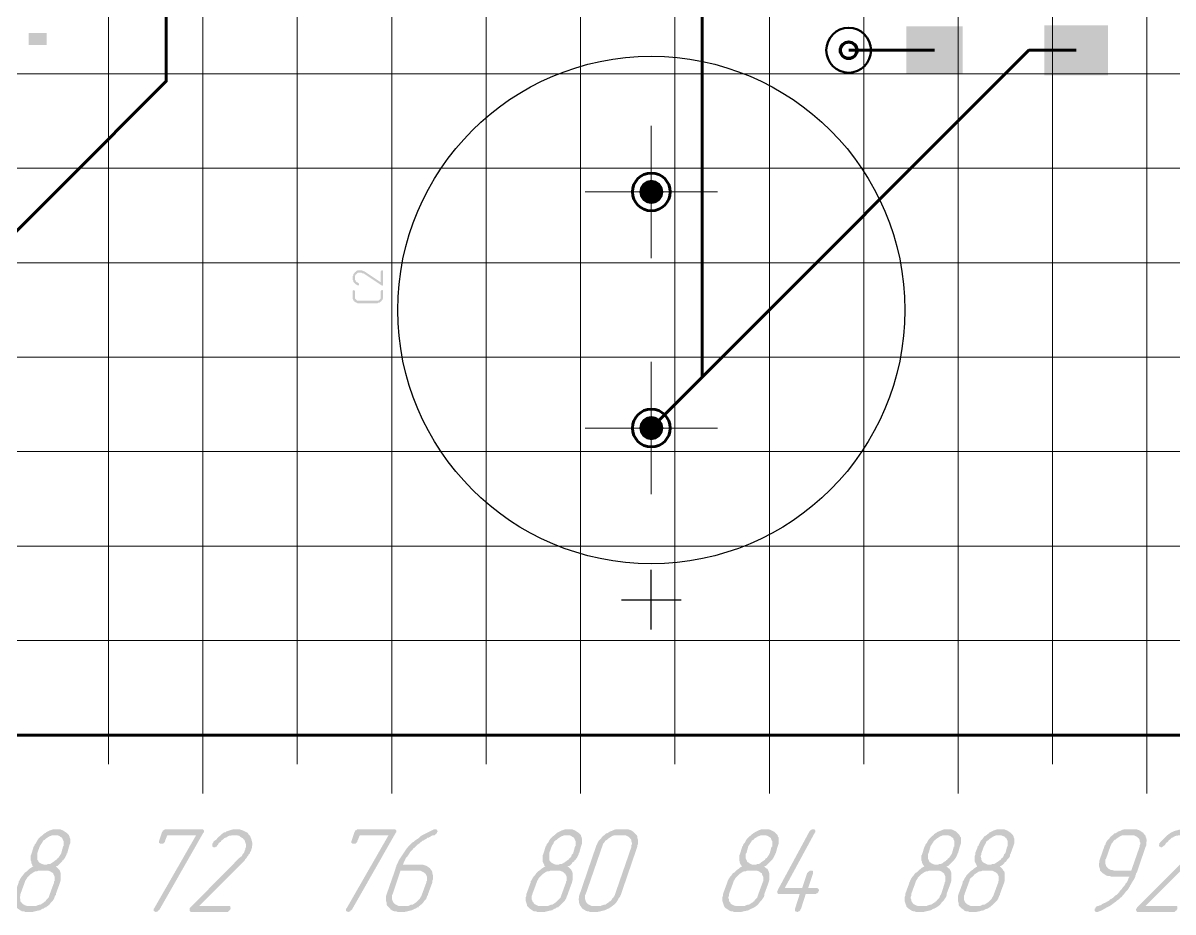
# Model space of a CAD drawing. Extents: x 260 to 1101, y 70 to 664.
# Drawn here: x 506.48 to 555.22, y 394.48 to 432.13 of the extents above; entities that cross this region are included whole.
import ezdxf

# ---------------------------------------------------------------- set-up
doc = ezdxf.new("R2010")
doc.units = 0
doc.header["$MEASUREMENT"] = 0
doc.layers.add('PDF _Геометрия', color=7, linetype='CONTINUOUS')
doc.layers.add('PDF _Сплошная заливка', color=7, linetype='CONTINUOUS')

msp = doc.modelspace()

# ---------------------------------------------------------------- hatches: boundary and pattern name
at = {"layer": 'PDF _Сплошная заливка', "transparency": 33554559}
for points in [[(533.112, 424.979), (532.602, 424.979), (532.641, 425.174), (532.752, 425.34), (532.917, 425.45), (533.112, 425.489)], [(520.45, 421.333), (520.45, 421.358), (520.45, 421.358), (520.45, 421.409), (520.476, 421.434), (520.476, 421.485), (520.501, 421.51), (520.527, 421.536), (520.527, 421.561), (520.552, 421.561), (520.552, 421.561), (520.552, 421.561), (520.552, 421.587), (520.577, 421.587), (520.603, 421.612), (520.628, 421.637), (520.679, 421.663), (520.704, 421.663), (520.73, 421.663), (520.73, 421.663), (520.755, 421.663), (520.781, 421.663), (520.781, 421.663), (520.781, 421.663), (520.806, 421.663), (520.806, 421.663), (520.831, 421.663), (520.857, 421.663), (520.857, 421.663), (520.857, 421.663), (520.882, 421.637), (520.882, 421.637), (520.908, 421.637), (520.908, 421.637), (520.933, 421.612), (520.958, 421.612), (521.644, 421.155), (521.644, 421.612), (521.644, 421.612), (521.67, 421.637), (521.67, 421.637), (521.67, 421.637), (521.67, 421.663), (521.695, 421.663), (521.695, 421.663), (521.695, 421.663), (521.721, 421.663), (521.721, 421.663), (521.746, 421.637), (521.746, 421.637), (521.746, 421.637), (521.746, 421.637), (521.746, 421.612), (521.746, 421.053), (521.746, 421.053), (521.746, 421.028), (521.746, 421.028), (521.721, 421.028), (521.721, 421.028), (521.721, 421.002), (521.695, 421.002), (521.695, 421.002), (521.695, 421.002), (521.695, 421.002), (521.67, 421.028), (520.908, 421.536), (520.857, 421.536), (520.831, 421.561), (520.831, 421.561), (520.831, 421.561), (520.831, 421.561), (520.806, 421.561), (520.781, 421.561), (520.755, 421.561), (520.755, 421.561), (520.755, 421.561), (520.755, 421.561), (520.73, 421.561), (520.704, 421.561), (520.679, 421.561), (520.653, 421.536), (520.628, 421.51), (520.603, 421.485), (520.603, 421.485), (520.603, 421.485), (520.603, 421.485), (520.577, 421.485), (520.577, 421.46), (520.577, 421.46), (520.552, 421.409), (520.552, 421.409), (520.552, 421.409), (520.552, 421.409), (520.552, 421.383), (520.552, 421.383), (520.552, 421.358), (520.552, 421.333), (520.552, 421.307), (520.552, 421.307), (520.552, 421.282), (520.552, 421.256), (520.552, 421.256), (520.577, 421.231), (520.577, 421.206), (520.577, 421.206), (520.577, 421.206), (520.603, 421.18), (520.603, 421.18), (520.628, 421.155), (520.653, 421.155), (520.679, 421.129), (520.704, 421.104), (520.704, 421.104), (520.704, 421.104), (520.704, 421.104), (520.73, 421.104), (520.73, 421.104), (520.73, 421.104), (520.73, 421.079), (520.73, 421.079), (520.73, 421.079), (520.73, 421.053), (520.73, 421.053), (520.73, 421.028), (520.704, 421.028), (520.704, 421.028), (520.704, 421.028), (520.679, 421.028), (520.679, 421.028), (520.653, 421.028), (520.653, 421.028), (520.653, 421.028), (520.653, 421.028), (520.628, 421.053), (520.603, 421.053), (520.577, 421.079), (520.552, 421.104), (520.527, 421.129), (520.501, 421.155), (520.501, 421.155), (520.501, 421.155), (520.476, 421.18), (520.476, 421.206), (520.476, 421.231), (520.45, 421.256), (520.45, 421.282), (520.45, 421.307)], [(520.45, 420.774), (520.45, 420.799), (520.45, 420.799), (520.476, 420.799), (520.476, 420.824), (520.476, 420.824), (520.501, 420.824), (520.501, 420.824), (520.501, 420.824), (520.527, 420.824), (520.527, 420.799), (520.527, 420.799), (520.527, 420.799), (520.527, 420.799), (520.552, 420.774), (520.552, 420.545), (520.552, 420.52), (520.552, 420.494), (520.552, 420.469), (520.552, 420.469), (520.577, 420.443), (520.603, 420.418), (520.603, 420.418), (520.603, 420.418), (520.628, 420.393), (520.628, 420.393), (520.653, 420.367), (520.679, 420.367), (520.704, 420.367), (520.73, 420.367), (521.466, 420.367), (521.466, 420.367), (521.492, 420.367), (521.492, 420.367), (521.517, 420.367), (521.543, 420.367), (521.568, 420.393), (521.568, 420.393), (521.594, 420.418), (521.594, 420.418), (521.619, 420.418), (521.619, 420.443), (521.619, 420.443), (521.644, 420.469), (521.644, 420.494), (521.644, 420.52), (521.644, 420.545), (521.644, 420.774), (521.644, 420.774), (521.67, 420.799), (521.67, 420.799), (521.67, 420.799), (521.67, 420.824), (521.695, 420.824), (521.695, 420.824), (521.695, 420.824), (521.721, 420.824), (521.721, 420.824), (521.746, 420.799), (521.746, 420.799), (521.746, 420.799), (521.746, 420.799), (521.746, 420.774), (521.746, 420.545), (521.746, 420.52), (521.746, 420.494), (521.746, 420.469), (521.721, 420.443), (521.721, 420.418), (521.695, 420.393), (521.67, 420.342), (521.67, 420.342), (521.67, 420.342), (521.644, 420.342), (521.644, 420.317), (521.619, 420.317), (521.594, 420.291), (521.543, 420.291), (521.517, 420.266), (521.492, 420.266), (521.466, 420.266), (520.73, 420.266), (520.73, 420.266), (520.73, 420.266), (520.704, 420.266), (520.704, 420.266), (520.679, 420.266), (520.653, 420.266), (520.628, 420.291), (520.603, 420.291), (520.552, 420.317), (520.527, 420.342), (520.527, 420.342), (520.527, 420.342), (520.527, 420.367), (520.501, 420.367), (520.476, 420.393), (520.476, 420.418), (520.45, 420.469), (520.45, 420.494), (520.45, 420.52)], [(533.112, 414.979), (532.602, 414.979), (532.641, 415.174), (532.752, 415.34), (532.917, 415.45), (533.112, 415.489)], [(514.074, 397.99), (514.099, 397.99), (514.125, 397.965), (514.125, 397.965), (514.15, 397.939), (514.15, 397.914), (514.15, 397.863), (514.125, 397.838), (512.27, 394.586), (512.27, 394.586), (512.245, 394.561), (512.219, 394.561), (512.194, 394.51), (512.118, 394.485), (512.092, 394.485), (512.092, 394.485), (512.067, 394.51), (512.041, 394.51), (512.016, 394.536), (512.016, 394.536), (512.016, 394.561), (512.016, 394.612), (512.041, 394.637), (513.82, 397.736), (512.6, 397.736), (512.499, 397.482), (512.499, 397.482), (512.499, 397.457), (512.473, 397.431), (512.448, 397.406), (512.422, 397.38), (512.397, 397.38), (512.372, 397.38), (512.346, 397.38), (512.346, 397.38), (512.321, 397.38), (512.295, 397.38), (512.27, 397.406), (512.245, 397.406), (512.245, 397.431), (512.245, 397.457), (512.245, 397.482), (512.372, 397.863), (512.372, 397.863), (512.397, 397.888), (512.397, 397.914), (512.422, 397.939), (512.448, 397.939), (512.473, 397.965), (512.499, 397.99), (512.549, 397.99)], [(515.573, 397.99), (515.598, 397.99), (515.649, 397.99), (515.725, 397.965), (515.801, 397.939), (515.903, 397.888), (516.004, 397.838), (516.03, 397.787), (516.081, 397.736), (516.081, 397.736), (516.081, 397.736), (516.106, 397.711), (516.106, 397.711), (516.132, 397.634), (516.157, 397.584), (516.182, 397.482), (516.208, 397.38), (516.208, 397.33), (516.182, 397.253), (516.182, 397.203), (516.157, 397.126), (516.157, 397.126), (516.157, 397.101), (516.157, 397.101), (516.132, 397.05), (516.106, 397.025), (516.106, 396.974), (516.03, 396.898), (516.03, 396.898), (516.03, 396.872), (516.004, 396.847), (515.979, 396.822), (515.954, 396.771), (515.903, 396.72), (515.877, 396.669), (515.827, 396.618), (513.947, 394.739), (515.217, 394.739), (515.217, 394.739), (515.242, 394.739), (515.268, 394.713), (515.268, 394.688), (515.268, 394.688), (515.293, 394.637), (515.268, 394.612), (515.268, 394.612), (515.268, 394.586), (515.242, 394.561), (515.217, 394.536), (515.217, 394.536), (515.192, 394.51), (515.166, 394.485), (515.115, 394.485), (513.616, 394.485), (513.591, 394.485), (513.566, 394.51), (513.54, 394.536), (513.54, 394.536), (513.54, 394.561), (513.54, 394.586), (513.54, 394.612), (513.54, 394.637), (513.54, 394.637), (513.591, 394.688), (515.649, 396.771), (515.75, 396.847), (515.801, 396.949), (515.827, 396.949), (515.827, 396.974), (515.827, 396.974), (515.852, 396.999), (515.877, 397.076), (515.903, 397.126), (515.903, 397.126), (515.903, 397.152), (515.903, 397.177), (515.928, 397.228), (515.928, 397.279), (515.928, 397.355), (515.903, 397.431), (515.877, 397.507), (515.877, 397.533), (515.852, 397.558), (515.827, 397.558), (515.827, 397.584), (515.827, 397.584), (515.801, 397.609), (515.75, 397.634), (515.674, 397.685), (515.674, 397.685), (515.649, 397.711), (515.623, 397.711), (515.598, 397.711), (515.573, 397.736), (515.522, 397.736), (515.446, 397.736), (515.42, 397.736), (515.369, 397.736), (515.344, 397.736), (515.268, 397.711), (515.217, 397.711), (515.166, 397.685), (515.09, 397.634), (515.09, 397.634), (515.064, 397.634), (515.014, 397.609), (514.963, 397.558), (514.912, 397.533), (514.861, 397.457), (514.785, 397.406), (514.734, 397.304), (514.734, 397.304), (514.709, 397.304), (514.709, 397.279), (514.683, 397.253), (514.658, 397.253), (514.658, 397.253), (514.633, 397.228), (514.607, 397.228), (514.582, 397.228), (514.556, 397.228), (514.531, 397.253), (514.506, 397.253), (514.506, 397.279), (514.506, 397.279), (514.506, 397.304), (514.506, 397.355), (514.531, 397.406), (514.531, 397.406), (514.531, 397.406), (514.556, 397.431), (514.556, 397.457), (514.607, 397.507), (514.683, 397.558), (514.734, 397.634), (514.836, 397.711), (514.912, 397.787), (515.014, 397.863), (515.014, 397.863), (515.014, 397.863), (515.064, 397.863), (515.09, 397.888), (515.166, 397.914), (515.242, 397.939), (515.319, 397.965), (515.42, 397.99), (515.522, 397.99), (515.547, 397.99)], [(522.229, 397.99), (522.254, 397.99), (522.279, 397.965), (522.279, 397.965), (522.305, 397.939), (522.305, 397.914), (522.305, 397.863), (522.279, 397.838), (520.425, 394.586), (520.425, 394.586), (520.4, 394.561), (520.374, 394.561), (520.349, 394.51), (520.272, 394.485), (520.247, 394.485), (520.247, 394.485), (520.222, 394.51), (520.196, 394.51), (520.171, 394.536), (520.171, 394.536), (520.171, 394.561), (520.171, 394.612), (520.196, 394.637), (521.975, 397.736), (520.755, 397.736), (520.653, 397.482), (520.653, 397.482), (520.653, 397.457), (520.628, 397.431), (520.603, 397.406), (520.577, 397.38), (520.552, 397.38), (520.527, 397.38), (520.501, 397.38), (520.501, 397.38), (520.476, 397.38), (520.45, 397.38), (520.425, 397.406), (520.4, 397.406), (520.4, 397.431), (520.4, 397.457), (520.4, 397.482), (520.527, 397.863), (520.527, 397.863), (520.552, 397.888), (520.552, 397.914), (520.577, 397.939), (520.603, 397.939), (520.628, 397.965), (520.653, 397.99), (520.704, 397.99)], [(539.987, 397.99), (540.037, 397.99), (540.037, 397.965), (540.063, 397.939), (540.063, 397.939), (540.063, 397.914), (540.063, 397.863), (540.037, 397.838), (538.767, 395.501), (539.504, 395.501), (539.707, 396.11), (539.707, 396.136), (539.732, 396.136), (539.732, 396.161), (539.783, 396.187), (539.783, 396.212), (539.809, 396.212), (539.834, 396.237), (539.885, 396.237), (539.885, 396.237), (539.91, 396.237), (539.936, 396.237), (539.961, 396.212), (539.961, 396.212), (539.961, 396.187), (539.961, 396.161), (539.961, 396.11), (539.758, 395.501), (540.139, 395.501), (540.139, 395.501), (540.19, 395.475), (540.19, 395.45), (540.215, 395.45), (540.215, 395.425), (540.215, 395.399), (540.215, 395.374), (540.215, 395.374), (540.19, 395.348), (540.19, 395.323), (540.139, 395.272), (540.139, 395.272), (540.114, 395.272), (540.088, 395.247), (540.037, 395.247), (539.656, 395.247), (539.453, 394.612), (539.453, 394.612), (539.428, 394.586), (539.428, 394.561), (539.377, 394.51), (539.377, 394.51), (539.351, 394.51), (539.326, 394.485), (539.275, 394.485), (539.275, 394.485), (539.275, 394.485), (539.25, 394.51), (539.199, 394.51), (539.199, 394.536), (539.199, 394.536), (539.199, 394.561), (539.199, 394.586), (539.199, 394.612), (539.402, 395.247), (538.539, 395.247), (538.513, 395.247), (538.488, 395.247), (538.462, 395.272), (538.462, 395.272), (538.462, 395.298), (538.437, 395.323), (538.462, 395.374), (538.462, 395.399), (539.809, 397.888), (539.809, 397.888), (539.834, 397.914), (539.86, 397.939), (539.885, 397.965), (539.961, 397.99)], [(555.712, 397.99), (555.737, 397.99), (555.763, 397.99), (555.839, 397.965), (555.941, 397.939), (556.017, 397.888), (556.118, 397.838), (556.169, 397.787), (556.195, 397.736), (556.195, 397.736), (556.22, 397.736), (556.22, 397.711), (556.22, 397.711), (556.271, 397.634), (556.296, 397.584), (556.322, 397.482), (556.322, 397.38), (556.322, 397.33), (556.322, 397.253), (556.322, 397.203), (556.296, 397.126), (556.296, 397.126), (556.296, 397.101), (556.271, 397.101), (556.271, 397.05), (556.246, 397.025), (556.22, 396.974), (556.169, 396.898), (556.169, 396.898), (556.144, 396.872), (556.144, 396.847), (556.118, 396.822), (556.093, 396.771), (556.042, 396.72), (555.992, 396.669), (555.941, 396.618), (554.061, 394.739), (555.331, 394.739), (555.356, 394.739), (555.382, 394.739), (555.407, 394.713), (555.407, 394.688), (555.407, 394.688), (555.407, 394.637), (555.407, 394.612), (555.407, 394.612), (555.382, 394.586), (555.382, 394.561), (555.356, 394.536), (555.331, 394.536), (555.306, 394.51), (555.28, 394.485), (555.229, 394.485), (553.731, 394.485), (553.705, 394.485), (553.68, 394.51), (553.68, 394.536), (553.654, 394.536), (553.654, 394.561), (553.654, 394.586), (553.654, 394.612), (553.68, 394.637), (553.68, 394.637), (553.705, 394.688), (555.788, 396.771), (555.865, 396.847), (555.941, 396.949), (555.941, 396.949), (555.941, 396.974), (555.966, 396.974), (555.966, 396.999), (556.017, 397.076), (556.042, 397.126), (556.042, 397.126), (556.042, 397.152), (556.042, 397.177), (556.042, 397.228), (556.068, 397.279), (556.042, 397.355), (556.042, 397.431), (556.017, 397.507), (555.992, 397.533), (555.966, 397.558), (555.966, 397.558), (555.966, 397.584), (555.941, 397.584), (555.941, 397.609), (555.865, 397.634), (555.814, 397.685), (555.788, 397.685), (555.788, 397.711), (555.763, 397.711), (555.737, 397.711), (555.712, 397.736), (555.661, 397.736), (555.56, 397.736), (555.534, 397.736), (555.509, 397.736), (555.458, 397.736), (555.407, 397.711), (555.356, 397.711), (555.28, 397.685), (555.204, 397.634), (555.204, 397.634), (555.179, 397.634), (555.153, 397.609), (555.102, 397.558), (555.052, 397.533), (555.001, 397.457), (554.925, 397.406), (554.874, 397.304), (554.848, 397.304), (554.848, 397.304), (554.823, 397.279), (554.797, 397.253), (554.797, 397.253), (554.772, 397.253), (554.747, 397.228), (554.721, 397.228), (554.721, 397.228), (554.696, 397.228), (554.67, 397.253), (554.645, 397.253), (554.645, 397.279), (554.62, 397.279), (554.62, 397.304), (554.645, 397.355), (554.645, 397.406), (554.645, 397.406), (554.67, 397.406), (554.67, 397.431), (554.696, 397.457), (554.747, 397.507), (554.797, 397.558), (554.874, 397.634), (554.95, 397.711), (555.052, 397.787), (555.153, 397.863), (555.153, 397.863), (555.153, 397.863), (555.179, 397.863), (555.229, 397.888), (555.28, 397.914), (555.382, 397.939), (555.458, 397.965), (555.56, 397.99), (555.636, 397.99), (555.687, 397.99)]]:
    msp.add_hatch(color=256, dxfattribs=at).paths.add_polyline_path(points)
at = {"layer": 'PDF _Сплошная заливка', "true_color": 0xffffff, "transparency": 33554559}
for points in [[(533.112, 425.489), (533.307, 425.45), (533.473, 425.34), (533.583, 425.174), (533.622, 424.979), (533.112, 424.979)], [(533.112, 424.469), (532.917, 424.508), (532.752, 424.619), (532.641, 424.784), (532.602, 424.979), (533.112, 424.979)], [(533.622, 424.979), (533.583, 424.784), (533.473, 424.619), (533.307, 424.508), (533.112, 424.469), (533.112, 424.979)], [(533.112, 415.489), (533.307, 415.45), (533.473, 415.34), (533.583, 415.174), (533.622, 414.979), (533.112, 414.979)], [(533.112, 414.469), (532.917, 414.508), (532.752, 414.619), (532.641, 414.784), (532.602, 414.979), (533.112, 414.979)], [(533.622, 414.979), (533.583, 414.784), (533.473, 414.619), (533.307, 414.508), (533.112, 414.469), (533.112, 414.979)]]:
    msp.add_hatch(color=7, dxfattribs=at).paths.add_polyline_path(points)
at = {"layer": 'PDF _Сплошная заливка', "transparency": 33554559}
h = msp.add_hatch(color=256, dxfattribs=at)
h.paths.add_polyline_path([(507.85, 397.736), (507.824, 397.736), (507.773, 397.736), (507.723, 397.736), (507.672, 397.711), (507.596, 397.685), (507.519, 397.634), (507.443, 397.584), (507.443, 397.584), (507.418, 397.558), (507.392, 397.533), (507.341, 397.507), (507.316, 397.457), (507.265, 397.38), (507.214, 397.304), (507.189, 397.253), (507.087, 396.974), (507.087, 396.974), (507.087, 396.949), (507.087, 396.923), (507.087, 396.872), (507.087, 396.822), (507.087, 396.745), (507.087, 396.695), (507.138, 396.644), (507.138, 396.618), (507.138, 396.618), (507.164, 396.593), (507.189, 396.568), (507.24, 396.542), (507.291, 396.517), (507.367, 396.491), (507.443, 396.491), (507.469, 396.491), (507.494, 396.491), (507.545, 396.517), (507.621, 396.517), (507.672, 396.542), (507.748, 396.593), (507.824, 396.644), (507.824, 396.644), (507.85, 396.669), (507.9, 396.695), (507.926, 396.745), (507.977, 396.771), (508.027, 396.847), (508.078, 396.923), (508.104, 396.974), (508.18, 397.253), (508.18, 397.253), (508.205, 397.279), (508.205, 397.304), (508.205, 397.355), (508.205, 397.431), (508.205, 397.482), (508.18, 397.533), (508.154, 397.584), (508.154, 397.609), (508.154, 397.609), (508.129, 397.634), (508.078, 397.66), (508.053, 397.685), (508.002, 397.711), (507.926, 397.736)], flags=0)
h.paths.add_polyline_path([(507.469, 396.237), (507.189, 396.237), (507.138, 396.237), (507.087, 396.212), (507.037, 396.212), (506.96, 396.187), (506.884, 396.136), (506.808, 396.085), (506.808, 396.085), (506.783, 396.06), (506.757, 396.034), (506.706, 395.983), (506.656, 395.933), (506.63, 395.882), (506.579, 395.806), (506.554, 395.729), (506.376, 395.247), (506.376, 395.221), (506.376, 395.221), (506.376, 395.171), (506.351, 395.12), (506.351, 395.069), (506.376, 395.018), (506.376, 394.942), (506.401, 394.891), (506.427, 394.891), (506.427, 394.866), (506.452, 394.84), (506.478, 394.815), (506.529, 394.79), (506.579, 394.764), (506.656, 394.739), (506.706, 394.739), (507.011, 394.739), (507.037, 394.739), (507.087, 394.764), (507.164, 394.79), (507.214, 394.79), (507.291, 394.84), (507.367, 394.891), (507.367, 394.891), (507.392, 394.917), (507.443, 394.942), (507.469, 394.993), (507.519, 395.044), (507.57, 395.094), (507.596, 395.171), (507.621, 395.247), (507.799, 395.729), (507.799, 395.755), (507.799, 395.78), (507.824, 395.806), (507.824, 395.856), (507.824, 395.907), (507.824, 395.983), (507.799, 396.034), (507.773, 396.085), (507.773, 396.11), (507.773, 396.11), (507.748, 396.136), (507.697, 396.161), (507.672, 396.187), (507.621, 396.212), (507.545, 396.237)], flags=0)
h.paths.add_polyline_path([(508.002, 397.99), (508.053, 397.99), (508.104, 397.965), (508.18, 397.939), (508.256, 397.888), (508.332, 397.838), (508.408, 397.761), (508.408, 397.761), (508.408, 397.761), (508.434, 397.736), (508.434, 397.711), (508.459, 397.66), (508.459, 397.634), (508.485, 397.584), (508.485, 397.533), (508.485, 397.406), (508.459, 397.33), (508.434, 397.253), (508.358, 396.974), (508.332, 396.974), (508.332, 396.949), (508.332, 396.923), (508.307, 396.872), (508.281, 396.822), (508.256, 396.771), (508.18, 396.669), (508.154, 396.669), (508.154, 396.644), (508.129, 396.618), (508.104, 396.593), (508.053, 396.542), (508.002, 396.491), (507.951, 396.441), (507.875, 396.415), (507.875, 396.39), (507.9, 396.39), (507.926, 396.364), (507.951, 396.339), (507.977, 396.314), (508.027, 396.263), (508.053, 396.212), (508.078, 396.136), (508.078, 396.136), (508.078, 396.11), (508.078, 396.06), (508.078, 396.009), (508.078, 395.958), (508.078, 395.882), (508.078, 395.831), (508.053, 395.729), (507.875, 395.247), (507.875, 395.221), (507.875, 395.221), (507.875, 395.196), (507.85, 395.196), (507.824, 395.12), (507.799, 395.044), (507.748, 394.967), (507.672, 394.891), (507.596, 394.79), (507.494, 394.713), (507.469, 394.713), (507.469, 394.688), (507.443, 394.688), (507.443, 394.688), (507.392, 394.663), (507.367, 394.637), (507.291, 394.612), (507.214, 394.561), (507.087, 394.536), (506.986, 394.51), (506.884, 394.485), (506.605, 394.485), (506.579, 394.485), (506.529, 394.51), (506.452, 394.51), (506.401, 394.536), (506.325, 394.586), (506.249, 394.637), (506.173, 394.713), (506.173, 394.713), (506.147, 394.739), (506.147, 394.79), (506.122, 394.866), (506.097, 394.942), (506.097, 395.018), (506.097, 395.12), (506.122, 395.171), (506.122, 395.247), (506.3, 395.729), (506.3, 395.755), (506.3, 395.78), (506.325, 395.806), (506.351, 395.856), (506.376, 395.907), (506.427, 395.983), (506.478, 396.034), (506.529, 396.11), (506.529, 396.11), (506.554, 396.136), (506.579, 396.161), (506.656, 396.212), (506.706, 396.263), (506.757, 396.314), (506.833, 396.364), (506.935, 396.415), (506.91, 396.415), (506.91, 396.415), (506.884, 396.441), (506.884, 396.466), (506.859, 396.517), (506.833, 396.568), (506.833, 396.618), (506.808, 396.669), (506.808, 396.669), (506.808, 396.695), (506.808, 396.72), (506.808, 396.771), (506.808, 396.796), (506.808, 396.872), (506.833, 396.923), (506.859, 396.999), (506.935, 397.253), (506.935, 397.253), (506.935, 397.253), (506.96, 397.279), (506.96, 397.279), (506.986, 397.355), (507.037, 397.406), (507.087, 397.507), (507.138, 397.584), (507.24, 397.685), (507.341, 397.761), (507.341, 397.787), (507.367, 397.787), (507.392, 397.812), (507.443, 397.838), (507.469, 397.863), (507.519, 397.888), (507.621, 397.939), (507.773, 397.99), (507.85, 397.99), (507.977, 397.99)], flags=0)
h = msp.add_hatch(color=256, dxfattribs=at)
h.paths.add_polyline_path([(523.245, 396.237), (522.483, 396.237), (522.152, 395.247), (522.152, 395.221), (522.127, 395.221), (522.127, 395.171), (522.127, 395.12), (522.127, 395.069), (522.127, 395.018), (522.152, 394.942), (522.178, 394.891), (522.178, 394.891), (522.203, 394.866), (522.229, 394.84), (522.254, 394.815), (522.305, 394.79), (522.356, 394.764), (522.406, 394.739), (522.483, 394.739), (522.762, 394.739), (522.813, 394.739), (522.864, 394.764), (522.915, 394.79), (522.991, 394.79), (523.067, 394.84), (523.143, 394.891), (523.143, 394.891), (523.169, 394.917), (523.194, 394.942), (523.245, 394.993), (523.296, 395.044), (523.321, 395.094), (523.372, 395.171), (523.397, 395.247), (523.575, 395.729), (523.575, 395.755), (523.575, 395.78), (523.6, 395.806), (523.6, 395.856), (523.6, 395.907), (523.6, 395.983), (523.575, 396.034), (523.55, 396.085), (523.55, 396.11), (523.524, 396.11), (523.499, 396.136), (523.474, 396.161), (523.423, 396.187), (523.372, 396.212), (523.321, 396.237)], flags=0)
h.paths.add_polyline_path([(523.982, 397.99), (524.007, 397.99), (524.032, 397.939), (524.032, 397.939), (524.058, 397.914), (524.058, 397.888), (524.032, 397.863), (524.032, 397.863), (524.032, 397.838), (524.007, 397.812), (524.007, 397.787), (524.007, 397.787), (523.982, 397.787), (523.956, 397.761), (523.931, 397.736), (523.855, 397.736), (523.804, 397.711), (523.677, 397.634), (523.677, 397.634), (523.651, 397.634), (523.626, 397.634), (523.6, 397.609), (523.575, 397.584), (523.524, 397.558), (523.448, 397.507), (523.448, 397.507), (523.423, 397.507), (523.372, 397.457), (523.321, 397.431), (523.27, 397.38), (523.194, 397.33), (523.118, 397.253), (523.042, 397.177), (523.016, 397.177), (523.016, 397.152), (522.991, 397.126), (522.94, 397.076), (522.889, 397.025), (522.864, 396.974), (522.813, 396.898), (522.762, 396.822), (522.762, 396.822), (522.737, 396.796), (522.711, 396.771), (522.686, 396.72), (522.661, 396.669), (522.635, 396.618), (522.61, 396.542), (522.584, 396.491), (523.346, 396.491), (523.372, 396.491), (523.423, 396.491), (523.499, 396.466), (523.575, 396.441), (523.651, 396.39), (523.727, 396.339), (523.778, 396.263), (523.778, 396.263), (523.804, 396.237), (523.829, 396.187), (523.829, 396.136), (523.855, 396.034), (523.855, 395.958), (523.855, 395.856), (523.829, 395.806), (523.829, 395.729), (523.651, 395.247), (523.651, 395.221), (523.651, 395.221), (523.651, 395.196), (523.626, 395.196), (523.6, 395.12), (523.575, 395.044), (523.499, 394.967), (523.448, 394.891), (523.346, 394.79), (523.245, 394.713), (523.245, 394.713), (523.245, 394.688), (523.219, 394.688), (523.194, 394.688), (523.169, 394.663), (523.143, 394.637), (523.067, 394.612), (522.965, 394.561), (522.864, 394.536), (522.762, 394.51), (522.635, 394.485), (522.381, 394.485), (522.356, 394.485), (522.305, 394.51), (522.229, 394.51), (522.152, 394.536), (522.076, 394.586), (522.025, 394.637), (521.949, 394.713), (521.949, 394.713), (521.924, 394.739), (521.898, 394.79), (521.898, 394.866), (521.873, 394.942), (521.873, 395.018), (521.873, 395.12), (521.873, 395.171), (521.898, 395.247), (522.279, 396.339), (522.279, 396.364), (522.279, 396.364), (522.305, 396.415), (522.305, 396.441), (522.33, 396.491), (522.356, 396.542), (522.381, 396.593), (522.406, 396.669), (522.508, 396.822), (522.61, 396.974), (522.661, 397.05), (522.711, 397.126), (522.788, 397.228), (522.864, 397.304), (522.864, 397.304), (522.889, 397.33), (522.915, 397.355), (522.94, 397.38), (522.991, 397.431), (523.042, 397.457), (523.092, 397.507), (523.169, 397.558), (523.245, 397.609), (523.321, 397.685), (523.397, 397.736), (523.499, 397.787), (523.702, 397.888), (523.804, 397.939), (523.905, 397.99), (523.956, 397.99)], flags=0)
h = msp.add_hatch(color=256, dxfattribs=at)
h.paths.add_polyline_path([(529.545, 397.736), (529.52, 397.736), (529.469, 397.736), (529.418, 397.736), (529.367, 397.711), (529.291, 397.685), (529.215, 397.634), (529.139, 397.584), (529.139, 397.584), (529.113, 397.558), (529.088, 397.533), (529.037, 397.507), (528.986, 397.457), (528.961, 397.38), (528.91, 397.304), (528.885, 397.253), (528.783, 396.974), (528.783, 396.974), (528.783, 396.949), (528.783, 396.923), (528.783, 396.872), (528.783, 396.822), (528.783, 396.745), (528.783, 396.695), (528.808, 396.644), (528.834, 396.618), (528.834, 396.618), (528.859, 396.593), (528.885, 396.568), (528.935, 396.542), (528.986, 396.517), (529.063, 396.491), (529.113, 396.491), (529.164, 396.491), (529.19, 396.491), (529.24, 396.517), (529.317, 396.517), (529.367, 396.542), (529.444, 396.593), (529.52, 396.644), (529.52, 396.644), (529.545, 396.669), (529.596, 396.695), (529.621, 396.745), (529.672, 396.771), (529.723, 396.847), (529.748, 396.923), (529.799, 396.974), (529.875, 397.253), (529.875, 397.253), (529.901, 397.279), (529.901, 397.304), (529.901, 397.355), (529.901, 397.431), (529.901, 397.482), (529.875, 397.533), (529.85, 397.584), (529.85, 397.609), (529.85, 397.609), (529.825, 397.634), (529.774, 397.66), (529.748, 397.685), (529.698, 397.711), (529.621, 397.736)], flags=0)
h.paths.add_polyline_path([(529.164, 396.237), (528.885, 396.237), (528.834, 396.237), (528.783, 396.212), (528.732, 396.212), (528.656, 396.187), (528.58, 396.136), (528.504, 396.085), (528.504, 396.085), (528.478, 396.06), (528.453, 396.034), (528.402, 395.983), (528.351, 395.933), (528.326, 395.882), (528.275, 395.806), (528.25, 395.729), (528.072, 395.247), (528.072, 395.221), (528.072, 395.221), (528.046, 395.171), (528.046, 395.12), (528.046, 395.069), (528.046, 395.018), (528.072, 394.942), (528.097, 394.891), (528.123, 394.891), (528.123, 394.866), (528.148, 394.84), (528.173, 394.815), (528.224, 394.79), (528.275, 394.764), (528.326, 394.739), (528.402, 394.739), (528.707, 394.739), (528.732, 394.739), (528.783, 394.764), (528.859, 394.79), (528.91, 394.79), (528.986, 394.84), (529.063, 394.891), (529.063, 394.891), (529.088, 394.917), (529.113, 394.942), (529.164, 394.993), (529.215, 395.044), (529.266, 395.094), (529.291, 395.171), (529.317, 395.247), (529.494, 395.729), (529.494, 395.755), (529.494, 395.78), (529.52, 395.806), (529.52, 395.856), (529.52, 395.907), (529.52, 395.983), (529.494, 396.034), (529.469, 396.085), (529.469, 396.11), (529.444, 396.11), (529.418, 396.136), (529.393, 396.161), (529.367, 396.187), (529.291, 396.212), (529.24, 396.237)], flags=0)
h.paths.add_polyline_path([(529.698, 397.99), (529.748, 397.99), (529.799, 397.965), (529.875, 397.939), (529.952, 397.888), (530.028, 397.838), (530.104, 397.761), (530.104, 397.761), (530.104, 397.761), (530.129, 397.736), (530.129, 397.711), (530.155, 397.66), (530.155, 397.634), (530.18, 397.584), (530.18, 397.533), (530.18, 397.406), (530.155, 397.33), (530.129, 397.253), (530.053, 396.974), (530.028, 396.974), (530.028, 396.949), (530.028, 396.923), (530.003, 396.872), (529.977, 396.822), (529.952, 396.771), (529.875, 396.669), (529.85, 396.669), (529.85, 396.644), (529.825, 396.618), (529.774, 396.593), (529.748, 396.542), (529.698, 396.491), (529.647, 396.441), (529.571, 396.415), (529.571, 396.39), (529.596, 396.39), (529.621, 396.364), (529.647, 396.339), (529.672, 396.314), (529.723, 396.263), (529.748, 396.212), (529.774, 396.136), (529.774, 396.136), (529.774, 396.11), (529.774, 396.06), (529.774, 396.009), (529.774, 395.958), (529.774, 395.882), (529.774, 395.831), (529.748, 395.729), (529.571, 395.247), (529.571, 395.221), (529.571, 395.221), (529.571, 395.196), (529.545, 395.196), (529.52, 395.12), (529.494, 395.044), (529.444, 394.967), (529.367, 394.891), (529.266, 394.79), (529.19, 394.713), (529.164, 394.713), (529.164, 394.688), (529.139, 394.688), (529.113, 394.688), (529.088, 394.663), (529.063, 394.637), (528.986, 394.612), (528.91, 394.561), (528.783, 394.536), (528.681, 394.51), (528.58, 394.485), (528.3, 394.485), (528.275, 394.485), (528.224, 394.51), (528.148, 394.51), (528.097, 394.536), (528.021, 394.586), (527.945, 394.637), (527.868, 394.713), (527.868, 394.713), (527.843, 394.739), (527.843, 394.79), (527.818, 394.866), (527.792, 394.942), (527.792, 395.018), (527.792, 395.12), (527.818, 395.171), (527.818, 395.247), (527.995, 395.729), (527.995, 395.755), (527.995, 395.78), (528.021, 395.806), (528.046, 395.856), (528.072, 395.907), (528.123, 395.983), (528.173, 396.034), (528.224, 396.11), (528.224, 396.11), (528.25, 396.136), (528.275, 396.161), (528.326, 396.212), (528.402, 396.263), (528.453, 396.314), (528.529, 396.364), (528.631, 396.415), (528.605, 396.415), (528.605, 396.415), (528.58, 396.441), (528.58, 396.466), (528.554, 396.517), (528.529, 396.568), (528.504, 396.618), (528.504, 396.669), (528.504, 396.669), (528.504, 396.695), (528.504, 396.72), (528.504, 396.771), (528.504, 396.796), (528.504, 396.872), (528.529, 396.923), (528.554, 396.999), (528.631, 397.253), (528.631, 397.253), (528.631, 397.253), (528.631, 397.279), (528.656, 397.279), (528.681, 397.355), (528.732, 397.406), (528.783, 397.507), (528.834, 397.584), (528.935, 397.685), (529.037, 397.761), (529.037, 397.787), (529.063, 397.787), (529.088, 397.812), (529.113, 397.838), (529.164, 397.863), (529.215, 397.888), (529.317, 397.939), (529.469, 397.99), (529.545, 397.99), (529.672, 397.99)], flags=0)
h = msp.add_hatch(color=256, dxfattribs=at)
h.paths.add_polyline_path([(531.933, 397.736), (531.628, 397.736), (531.603, 397.736), (531.552, 397.736), (531.476, 397.711), (531.425, 397.685), (531.349, 397.634), (531.273, 397.584), (531.273, 397.584), (531.247, 397.558), (531.222, 397.533), (531.171, 397.507), (531.12, 397.431), (531.069, 397.38), (531.044, 397.304), (531.019, 397.228), (530.333, 395.247), (530.333, 395.221), (530.307, 395.221), (530.307, 395.171), (530.307, 395.12), (530.307, 395.069), (530.307, 395.018), (530.333, 394.942), (530.358, 394.891), (530.358, 394.891), (530.384, 394.866), (530.409, 394.84), (530.434, 394.815), (530.485, 394.79), (530.536, 394.764), (530.587, 394.739), (530.663, 394.739), (530.942, 394.739), (530.968, 394.739), (531.019, 394.764), (531.095, 394.79), (531.171, 394.79), (531.222, 394.84), (531.298, 394.891), (531.324, 394.891), (531.324, 394.917), (531.374, 394.942), (531.425, 394.993), (531.451, 395.044), (531.501, 395.094), (531.552, 395.171), (531.578, 395.247), (532.263, 397.228), (532.263, 397.253), (532.263, 397.279), (532.263, 397.304), (532.289, 397.355), (532.289, 397.406), (532.263, 397.482), (532.263, 397.533), (532.238, 397.584), (532.213, 397.584), (532.213, 397.609), (532.187, 397.634), (532.162, 397.66), (532.111, 397.685), (532.06, 397.711), (532.009, 397.736)], flags=0)
h.paths.add_polyline_path([(532.06, 397.99), (532.111, 397.99), (532.187, 397.965), (532.263, 397.939), (532.34, 397.888), (532.391, 397.838), (532.467, 397.761), (532.467, 397.761), (532.492, 397.736), (532.518, 397.685), (532.518, 397.634), (532.543, 397.558), (532.543, 397.457), (532.543, 397.355), (532.518, 397.304), (532.518, 397.253), (531.832, 395.247), (531.832, 395.221), (531.832, 395.221), (531.806, 395.196), (531.806, 395.196), (531.781, 395.12), (531.73, 395.069), (531.679, 394.967), (531.628, 394.891), (531.527, 394.79), (531.425, 394.713), (531.425, 394.713), (531.425, 394.713), (531.4, 394.688), (531.374, 394.688), (531.349, 394.663), (531.324, 394.637), (531.247, 394.612), (531.146, 394.561), (531.044, 394.536), (530.942, 394.51), (530.815, 394.485), (530.536, 394.485), (530.511, 394.485), (530.46, 394.51), (530.409, 394.51), (530.333, 394.536), (530.257, 394.586), (530.18, 394.637), (530.129, 394.713), (530.129, 394.713), (530.104, 394.739), (530.079, 394.79), (530.053, 394.866), (530.053, 394.942), (530.028, 395.018), (530.053, 395.12), (530.053, 395.171), (530.079, 395.247), (530.765, 397.253), (530.765, 397.253), (530.765, 397.253), (530.765, 397.279), (530.79, 397.304), (530.815, 397.355), (530.841, 397.431), (530.892, 397.507), (530.968, 397.584), (531.044, 397.685), (531.146, 397.761), (531.146, 397.761), (531.171, 397.787), (531.171, 397.787), (531.197, 397.812), (531.222, 397.812), (531.273, 397.838), (531.349, 397.888), (531.425, 397.914), (531.527, 397.965), (531.654, 397.99), (531.705, 397.99), (532.035, 397.99)], flags=0)
h = msp.add_hatch(color=256, dxfattribs=at)
h.paths.add_polyline_path([(537.878, 397.736), (537.853, 397.736), (537.802, 397.736), (537.751, 397.736), (537.7, 397.711), (537.624, 397.685), (537.548, 397.634), (537.471, 397.584), (537.471, 397.584), (537.446, 397.558), (537.421, 397.533), (537.37, 397.507), (537.344, 397.457), (537.294, 397.38), (537.243, 397.304), (537.217, 397.253), (537.141, 396.974), (537.141, 396.974), (537.116, 396.949), (537.116, 396.923), (537.116, 396.872), (537.116, 396.822), (537.116, 396.745), (537.141, 396.695), (537.167, 396.644), (537.167, 396.618), (537.167, 396.618), (537.192, 396.593), (537.243, 396.568), (537.268, 396.542), (537.319, 396.517), (537.395, 396.491), (537.471, 396.491), (537.497, 396.491), (537.548, 396.491), (537.598, 396.517), (537.649, 396.517), (537.726, 396.542), (537.776, 396.593), (537.853, 396.644), (537.878, 396.644), (537.878, 396.669), (537.929, 396.695), (537.954, 396.745), (538.005, 396.771), (538.056, 396.847), (538.107, 396.923), (538.132, 396.974), (538.208, 397.253), (538.234, 397.253), (538.234, 397.279), (538.234, 397.304), (538.234, 397.355), (538.234, 397.431), (538.234, 397.482), (538.208, 397.533), (538.183, 397.584), (538.183, 397.609), (538.183, 397.609), (538.157, 397.634), (538.107, 397.66), (538.081, 397.685), (538.03, 397.711), (537.954, 397.736)], flags=0)
h.paths.add_polyline_path([(537.497, 396.237), (537.217, 396.237), (537.167, 396.237), (537.116, 396.212), (537.065, 396.212), (536.989, 396.187), (536.913, 396.136), (536.836, 396.085), (536.836, 396.085), (536.811, 396.06), (536.786, 396.034), (536.735, 395.983), (536.684, 395.933), (536.658, 395.882), (536.608, 395.806), (536.582, 395.729), (536.405, 395.247), (536.405, 395.221), (536.405, 395.221), (536.405, 395.171), (536.379, 395.12), (536.379, 395.069), (536.405, 395.018), (536.405, 394.942), (536.455, 394.891), (536.455, 394.891), (536.455, 394.866), (536.481, 394.84), (536.506, 394.815), (536.557, 394.79), (536.608, 394.764), (536.684, 394.739), (536.735, 394.739), (537.04, 394.739), (537.065, 394.739), (537.116, 394.764), (537.192, 394.79), (537.243, 394.79), (537.319, 394.84), (537.395, 394.891), (537.421, 394.891), (537.421, 394.917), (537.471, 394.942), (537.497, 394.993), (537.548, 395.044), (537.598, 395.094), (537.624, 395.171), (537.649, 395.247), (537.827, 395.729), (537.827, 395.755), (537.853, 395.78), (537.853, 395.806), (537.853, 395.856), (537.853, 395.907), (537.853, 395.983), (537.827, 396.034), (537.802, 396.085), (537.802, 396.11), (537.802, 396.11), (537.776, 396.136), (537.726, 396.161), (537.7, 396.187), (537.649, 396.212), (537.573, 396.237)], flags=0)
h.paths.add_polyline_path([(538.03, 397.99), (538.081, 397.99), (538.157, 397.965), (538.208, 397.939), (538.31, 397.888), (538.361, 397.838), (538.437, 397.761), (538.437, 397.761), (538.437, 397.761), (538.462, 397.736), (538.462, 397.711), (538.488, 397.66), (538.513, 397.634), (538.513, 397.584), (538.513, 397.533), (538.513, 397.406), (538.488, 397.33), (538.462, 397.253), (538.386, 396.974), (538.386, 396.974), (538.361, 396.949), (538.361, 396.923), (538.335, 396.872), (538.31, 396.822), (538.284, 396.771), (538.208, 396.669), (538.208, 396.669), (538.183, 396.644), (538.157, 396.618), (538.132, 396.593), (538.081, 396.542), (538.03, 396.491), (537.98, 396.441), (537.903, 396.415), (537.903, 396.39), (537.929, 396.39), (537.954, 396.364), (537.98, 396.339), (538.03, 396.314), (538.056, 396.263), (538.081, 396.212), (538.107, 396.136), (538.107, 396.136), (538.107, 396.11), (538.107, 396.06), (538.107, 396.009), (538.107, 395.958), (538.107, 395.882), (538.107, 395.831), (538.081, 395.729), (537.903, 395.247), (537.903, 395.221), (537.903, 395.221), (537.903, 395.196), (537.903, 395.196), (537.878, 395.12), (537.827, 395.044), (537.776, 394.967), (537.7, 394.891), (537.624, 394.79), (537.522, 394.713), (537.522, 394.713), (537.497, 394.688), (537.471, 394.688), (537.471, 394.688), (537.446, 394.663), (537.395, 394.637), (537.319, 394.612), (537.243, 394.561), (537.141, 394.536), (537.014, 394.51), (536.913, 394.485), (536.633, 394.485), (536.608, 394.485), (536.557, 394.51), (536.506, 394.51), (536.43, 394.536), (536.354, 394.586), (536.277, 394.637), (536.201, 394.713), (536.201, 394.713), (536.201, 394.739), (536.176, 394.79), (536.15, 394.866), (536.125, 394.942), (536.125, 395.018), (536.125, 395.12), (536.15, 395.171), (536.15, 395.247), (536.328, 395.729), (536.328, 395.755), (536.354, 395.78), (536.354, 395.806), (536.379, 395.856), (536.405, 395.907), (536.455, 395.983), (536.506, 396.034), (536.557, 396.11), (536.557, 396.11), (536.582, 396.136), (536.633, 396.161), (536.684, 396.212), (536.735, 396.263), (536.811, 396.314), (536.862, 396.364), (536.963, 396.415), (536.963, 396.415), (536.938, 396.415), (536.938, 396.441), (536.913, 396.466), (536.887, 396.517), (536.862, 396.568), (536.862, 396.618), (536.836, 396.669), (536.836, 396.669), (536.836, 396.695), (536.836, 396.72), (536.836, 396.771), (536.836, 396.796), (536.836, 396.872), (536.862, 396.923), (536.887, 396.999), (536.963, 397.253), (536.963, 397.253), (536.963, 397.253), (536.989, 397.279), (536.989, 397.279), (537.014, 397.355), (537.065, 397.406), (537.116, 397.507), (537.167, 397.584), (537.268, 397.685), (537.37, 397.761), (537.37, 397.787), (537.395, 397.787), (537.421, 397.812), (537.471, 397.838), (537.497, 397.863), (537.548, 397.888), (537.649, 397.939), (537.802, 397.99), (537.903, 397.99), (538.005, 397.99)], flags=0)
h = msp.add_hatch(color=256, dxfattribs=at)
h.paths.add_polyline_path([(545.601, 397.736), (545.576, 397.736), (545.525, 397.736), (545.474, 397.736), (545.423, 397.711), (545.347, 397.685), (545.271, 397.634), (545.195, 397.584), (545.195, 397.584), (545.169, 397.558), (545.144, 397.533), (545.093, 397.507), (545.068, 397.457), (545.017, 397.38), (544.966, 397.304), (544.94, 397.253), (544.864, 396.974), (544.864, 396.974), (544.839, 396.949), (544.839, 396.923), (544.839, 396.872), (544.839, 396.822), (544.839, 396.745), (544.864, 396.695), (544.89, 396.644), (544.89, 396.618), (544.89, 396.618), (544.915, 396.593), (544.966, 396.568), (544.991, 396.542), (545.042, 396.517), (545.118, 396.491), (545.195, 396.491), (545.22, 396.491), (545.271, 396.491), (545.321, 396.517), (545.372, 396.517), (545.449, 396.542), (545.499, 396.593), (545.576, 396.644), (545.601, 396.644), (545.601, 396.669), (545.652, 396.695), (545.677, 396.745), (545.728, 396.771), (545.779, 396.847), (545.83, 396.923), (545.855, 396.974), (545.931, 397.253), (545.957, 397.253), (545.957, 397.279), (545.957, 397.304), (545.957, 397.355), (545.957, 397.431), (545.957, 397.482), (545.931, 397.533), (545.906, 397.584), (545.906, 397.609), (545.906, 397.609), (545.88, 397.634), (545.83, 397.66), (545.804, 397.685), (545.753, 397.711), (545.677, 397.736)], flags=0)
h.paths.add_polyline_path([(545.22, 396.237), (544.94, 396.237), (544.89, 396.237), (544.839, 396.212), (544.788, 396.212), (544.712, 396.187), (544.636, 396.136), (544.559, 396.085), (544.559, 396.085), (544.534, 396.06), (544.509, 396.034), (544.458, 395.983), (544.407, 395.933), (544.382, 395.882), (544.331, 395.806), (544.305, 395.729), (544.128, 395.247), (544.128, 395.221), (544.128, 395.221), (544.128, 395.171), (544.102, 395.12), (544.102, 395.069), (544.128, 395.018), (544.128, 394.942), (544.178, 394.891), (544.178, 394.891), (544.178, 394.866), (544.204, 394.84), (544.229, 394.815), (544.28, 394.79), (544.331, 394.764), (544.407, 394.739), (544.458, 394.739), (544.763, 394.739), (544.788, 394.739), (544.839, 394.764), (544.915, 394.79), (544.966, 394.79), (545.042, 394.84), (545.118, 394.891), (545.144, 394.891), (545.144, 394.917), (545.195, 394.942), (545.22, 394.993), (545.271, 395.044), (545.321, 395.094), (545.347, 395.171), (545.398, 395.247), (545.55, 395.729), (545.55, 395.755), (545.576, 395.78), (545.576, 395.806), (545.576, 395.856), (545.576, 395.907), (545.576, 395.983), (545.55, 396.034), (545.525, 396.085), (545.525, 396.11), (545.525, 396.11), (545.499, 396.136), (545.449, 396.161), (545.423, 396.187), (545.372, 396.212), (545.296, 396.237)], flags=0)
h.paths.add_polyline_path([(545.753, 397.99), (545.804, 397.99), (545.88, 397.965), (545.931, 397.939), (546.033, 397.888), (546.084, 397.838), (546.16, 397.761), (546.16, 397.761), (546.16, 397.761), (546.185, 397.736), (546.185, 397.711), (546.211, 397.66), (546.236, 397.634), (546.236, 397.584), (546.236, 397.533), (546.236, 397.406), (546.211, 397.33), (546.185, 397.253), (546.109, 396.974), (546.109, 396.974), (546.084, 396.949), (546.084, 396.923), (546.058, 396.872), (546.033, 396.822), (546.007, 396.771), (545.931, 396.669), (545.931, 396.669), (545.906, 396.644), (545.88, 396.618), (545.855, 396.593), (545.804, 396.542), (545.753, 396.491), (545.703, 396.441), (545.626, 396.415), (545.626, 396.39), (545.652, 396.39), (545.677, 396.364), (545.703, 396.339), (545.753, 396.314), (545.779, 396.263), (545.804, 396.212), (545.83, 396.136), (545.83, 396.136), (545.83, 396.11), (545.83, 396.06), (545.83, 396.009), (545.83, 395.958), (545.83, 395.882), (545.83, 395.831), (545.804, 395.729), (545.626, 395.247), (545.626, 395.221), (545.626, 395.221), (545.626, 395.196), (545.626, 395.196), (545.601, 395.12), (545.55, 395.044), (545.499, 394.967), (545.423, 394.891), (545.347, 394.79), (545.245, 394.713), (545.245, 394.713), (545.22, 394.688), (545.195, 394.688), (545.195, 394.688), (545.169, 394.663), (545.118, 394.637), (545.042, 394.612), (544.966, 394.561), (544.864, 394.536), (544.737, 394.51), (544.636, 394.485), (544.356, 394.485), (544.331, 394.485), (544.28, 394.51), (544.229, 394.51), (544.153, 394.536), (544.077, 394.586), (544, 394.637), (543.924, 394.713), (543.924, 394.713), (543.924, 394.739), (543.899, 394.79), (543.873, 394.866), (543.848, 394.942), (543.848, 395.018), (543.848, 395.12), (543.873, 395.171), (543.873, 395.247), (544.051, 395.729), (544.051, 395.755), (544.077, 395.78), (544.077, 395.806), (544.102, 395.856), (544.128, 395.907), (544.178, 395.983), (544.229, 396.034), (544.28, 396.11), (544.28, 396.11), (544.305, 396.136), (544.356, 396.161), (544.407, 396.212), (544.458, 396.263), (544.534, 396.314), (544.585, 396.364), (544.686, 396.415), (544.686, 396.415), (544.661, 396.415), (544.661, 396.441), (544.636, 396.466), (544.61, 396.517), (544.585, 396.568), (544.585, 396.618), (544.559, 396.669), (544.559, 396.669), (544.559, 396.695), (544.559, 396.72), (544.559, 396.771), (544.559, 396.796), (544.559, 396.872), (544.585, 396.923), (544.61, 396.999), (544.686, 397.253), (544.686, 397.253), (544.686, 397.253), (544.712, 397.279), (544.712, 397.279), (544.737, 397.355), (544.788, 397.406), (544.839, 397.507), (544.89, 397.584), (544.991, 397.685), (545.093, 397.761), (545.093, 397.787), (545.118, 397.787), (545.144, 397.812), (545.195, 397.838), (545.22, 397.863), (545.271, 397.888), (545.398, 397.939), (545.525, 397.99), (545.626, 397.99), (545.728, 397.99)], flags=0)
h = msp.add_hatch(color=256, dxfattribs=at)
h.paths.add_polyline_path([(547.862, 397.736), (547.837, 397.736), (547.786, 397.736), (547.735, 397.736), (547.684, 397.711), (547.608, 397.685), (547.532, 397.634), (547.455, 397.584), (547.455, 397.584), (547.43, 397.558), (547.405, 397.533), (547.354, 397.507), (547.303, 397.457), (547.278, 397.38), (547.227, 397.304), (547.202, 397.253), (547.1, 396.974), (547.1, 396.974), (547.1, 396.949), (547.1, 396.923), (547.074, 396.872), (547.074, 396.822), (547.1, 396.745), (547.1, 396.695), (547.125, 396.644), (547.151, 396.618), (547.151, 396.618), (547.176, 396.593), (547.202, 396.568), (547.252, 396.542), (547.303, 396.517), (547.354, 396.491), (547.43, 396.491), (547.481, 396.491), (547.506, 396.491), (547.557, 396.517), (547.633, 396.517), (547.684, 396.542), (547.76, 396.593), (547.837, 396.644), (547.837, 396.644), (547.862, 396.669), (547.913, 396.695), (547.938, 396.745), (547.989, 396.771), (548.04, 396.847), (548.065, 396.923), (548.116, 396.974), (548.192, 397.253), (548.192, 397.253), (548.218, 397.279), (548.218, 397.304), (548.218, 397.355), (548.218, 397.431), (548.218, 397.482), (548.192, 397.533), (548.167, 397.584), (548.167, 397.609), (548.141, 397.609), (548.116, 397.634), (548.091, 397.66), (548.065, 397.685), (547.989, 397.711), (547.938, 397.736)], flags=0)
h.paths.add_polyline_path([(547.481, 396.237), (547.202, 396.237), (547.151, 396.237), (547.1, 396.212), (547.049, 396.212), (546.973, 396.187), (546.897, 396.136), (546.82, 396.085), (546.82, 396.085), (546.795, 396.06), (546.77, 396.034), (546.719, 395.983), (546.668, 395.933), (546.617, 395.882), (546.592, 395.806), (546.566, 395.729), (546.389, 395.247), (546.389, 395.221), (546.389, 395.221), (546.363, 395.171), (546.363, 395.12), (546.363, 395.069), (546.363, 395.018), (546.389, 394.942), (546.414, 394.891), (546.414, 394.891), (546.439, 394.866), (546.465, 394.84), (546.49, 394.815), (546.541, 394.79), (546.592, 394.764), (546.643, 394.739), (546.719, 394.739), (546.998, 394.739), (547.049, 394.739), (547.1, 394.764), (547.151, 394.79), (547.227, 394.79), (547.303, 394.84), (547.379, 394.891), (547.379, 394.891), (547.405, 394.917), (547.43, 394.942), (547.481, 394.993), (547.532, 395.044), (547.557, 395.094), (547.608, 395.171), (547.633, 395.247), (547.811, 395.729), (547.811, 395.755), (547.811, 395.78), (547.837, 395.806), (547.837, 395.856), (547.837, 395.907), (547.837, 395.983), (547.811, 396.034), (547.786, 396.085), (547.786, 396.11), (547.76, 396.11), (547.735, 396.136), (547.71, 396.161), (547.659, 396.187), (547.608, 396.212), (547.557, 396.237)], flags=0)
h.paths.add_polyline_path([(547.989, 397.99), (548.065, 397.99), (548.116, 397.965), (548.192, 397.939), (548.268, 397.888), (548.345, 397.838), (548.421, 397.761), (548.421, 397.761), (548.421, 397.761), (548.446, 397.736), (548.446, 397.711), (548.472, 397.66), (548.472, 397.634), (548.497, 397.584), (548.497, 397.533), (548.497, 397.406), (548.472, 397.33), (548.446, 397.253), (548.345, 396.974), (548.345, 396.974), (548.345, 396.949), (548.319, 396.923), (548.319, 396.872), (548.294, 396.822), (548.268, 396.771), (548.167, 396.669), (548.167, 396.669), (548.167, 396.644), (548.141, 396.618), (548.091, 396.593), (548.065, 396.542), (548.014, 396.491), (547.938, 396.441), (547.887, 396.415), (547.887, 396.39), (547.913, 396.39), (547.938, 396.364), (547.964, 396.339), (547.989, 396.314), (548.014, 396.263), (548.065, 396.212), (548.091, 396.136), (548.091, 396.136), (548.091, 396.11), (548.091, 396.06), (548.091, 396.009), (548.091, 395.958), (548.091, 395.882), (548.091, 395.831), (548.065, 395.729), (547.887, 395.247), (547.887, 395.221), (547.887, 395.221), (547.887, 395.196), (547.862, 395.196), (547.837, 395.12), (547.811, 395.044), (547.76, 394.967), (547.684, 394.891), (547.583, 394.79), (547.481, 394.713), (547.481, 394.713), (547.481, 394.688), (547.455, 394.688), (547.43, 394.688), (547.405, 394.663), (547.379, 394.637), (547.303, 394.612), (547.202, 394.561), (547.1, 394.536), (546.998, 394.51), (546.871, 394.485), (546.617, 394.485), (546.592, 394.485), (546.541, 394.51), (546.465, 394.51), (546.389, 394.536), (546.338, 394.586), (546.261, 394.637), (546.185, 394.713), (546.185, 394.713), (546.16, 394.739), (546.134, 394.79), (546.134, 394.866), (546.109, 394.942), (546.109, 395.018), (546.109, 395.12), (546.109, 395.171), (546.134, 395.247), (546.312, 395.729), (546.312, 395.755), (546.312, 395.78), (546.338, 395.806), (546.363, 395.856), (546.389, 395.907), (546.439, 395.983), (546.465, 396.034), (546.541, 396.11), (546.541, 396.11), (546.566, 396.136), (546.592, 396.161), (546.643, 396.212), (546.719, 396.263), (546.77, 396.314), (546.846, 396.364), (546.922, 396.415), (546.922, 396.415), (546.922, 396.415), (546.897, 396.441), (546.897, 396.466), (546.871, 396.517), (546.846, 396.568), (546.82, 396.618), (546.82, 396.669), (546.82, 396.669), (546.82, 396.695), (546.82, 396.72), (546.82, 396.771), (546.82, 396.796), (546.82, 396.872), (546.846, 396.923), (546.846, 396.999), (546.947, 397.253), (546.947, 397.253), (546.947, 397.253), (546.947, 397.279), (546.973, 397.279), (546.998, 397.355), (547.024, 397.406), (547.074, 397.507), (547.151, 397.584), (547.227, 397.685), (547.354, 397.761), (547.354, 397.787), (547.379, 397.787), (547.405, 397.812), (547.43, 397.838), (547.481, 397.863), (547.532, 397.888), (547.633, 397.939), (547.786, 397.99), (547.862, 397.99)], flags=0)
h = msp.add_hatch(color=256, dxfattribs=at)
h.paths.add_polyline_path([(553.476, 397.736), (553.172, 397.736), (553.146, 397.736), (553.095, 397.736), (553.019, 397.711), (552.968, 397.685), (552.892, 397.634), (552.816, 397.584), (552.816, 397.584), (552.791, 397.558), (552.74, 397.533), (552.714, 397.507), (552.663, 397.431), (552.613, 397.38), (552.587, 397.304), (552.562, 397.253), (552.384, 396.745), (552.384, 396.745), (552.359, 396.72), (552.359, 396.669), (552.359, 396.618), (552.359, 396.568), (552.359, 396.517), (552.384, 396.441), (552.409, 396.39), (552.409, 396.39), (552.435, 396.364), (552.46, 396.339), (552.486, 396.314), (552.536, 396.288), (552.587, 396.263), (552.638, 396.263), (552.714, 396.237), (553.451, 396.237), (553.807, 397.253), (553.807, 397.253), (553.807, 397.279), (553.807, 397.304), (553.832, 397.355), (553.832, 397.431), (553.807, 397.482), (553.807, 397.533), (553.781, 397.584), (553.781, 397.609), (553.756, 397.609), (553.731, 397.634), (553.705, 397.66), (553.654, 397.685), (553.603, 397.711), (553.553, 397.736)], flags=0)
h.paths.add_polyline_path([(553.603, 397.99), (553.654, 397.99), (553.731, 397.965), (553.807, 397.939), (553.883, 397.888), (553.959, 397.838), (554.01, 397.761), (554.01, 397.761), (554.035, 397.761), (554.035, 397.736), (554.061, 397.711), (554.061, 397.66), (554.086, 397.634), (554.086, 397.584), (554.112, 397.533), (554.086, 397.406), (554.086, 397.304), (554.061, 397.253), (553.68, 396.136), (553.68, 396.136), (553.654, 396.11), (553.654, 396.085), (553.629, 396.034), (553.629, 396.009), (553.603, 395.933), (553.578, 395.882), (553.527, 395.806), (553.451, 395.679), (553.349, 395.501), (553.299, 395.425), (553.222, 395.348), (553.146, 395.247), (553.07, 395.171), (553.07, 395.171), (553.07, 395.145), (553.045, 395.12), (552.994, 395.094), (552.968, 395.069), (552.918, 395.018), (552.841, 394.967), (552.791, 394.917), (552.714, 394.866), (552.613, 394.79), (552.536, 394.739), (552.435, 394.688), (552.257, 394.586), (552.155, 394.536), (552.028, 394.485), (551.978, 394.485), (551.978, 394.485), (551.952, 394.485), (551.927, 394.51), (551.901, 394.536), (551.901, 394.536), (551.901, 394.561), (551.901, 394.586), (551.901, 394.612), (551.901, 394.612), (551.927, 394.637), (551.927, 394.663), (551.952, 394.688), (551.952, 394.688), (551.952, 394.713), (551.978, 394.713), (552.028, 394.739), (552.028, 394.739), (552.054, 394.739), (552.054, 394.739), (552.105, 394.764), (552.13, 394.764), (552.181, 394.79), (552.206, 394.815), (552.257, 394.84), (552.384, 394.891), (552.409, 394.917), (552.511, 394.967), (552.511, 394.967), (552.536, 394.993), (552.562, 395.018), (552.613, 395.044), (552.689, 395.094), (552.765, 395.171), (552.841, 395.221), (552.918, 395.298), (552.918, 395.323), (552.943, 395.323), (552.968, 395.374), (552.994, 395.399), (553.045, 395.45), (553.095, 395.526), (553.146, 395.577), (553.197, 395.653), (553.197, 395.653), (553.197, 395.679), (553.222, 395.704), (553.273, 395.755), (553.299, 395.806), (553.324, 395.882), (553.349, 395.933), (553.375, 395.983), (552.587, 395.983), (552.562, 396.009), (552.511, 396.009), (552.46, 396.009), (552.384, 396.034), (552.308, 396.085), (552.232, 396.136), (552.155, 396.212), (552.155, 396.212), (552.13, 396.237), (552.13, 396.288), (552.105, 396.364), (552.079, 396.441), (552.079, 396.517), (552.105, 396.618), (552.105, 396.669), (552.13, 396.745), (552.308, 397.253), (552.308, 397.253), (552.308, 397.253), (552.308, 397.279), (552.333, 397.304), (552.359, 397.355), (552.384, 397.431), (552.435, 397.507), (552.511, 397.584), (552.587, 397.685), (552.689, 397.761), (552.689, 397.761), (552.714, 397.787), (552.714, 397.787), (552.74, 397.812), (552.765, 397.812), (552.816, 397.838), (552.892, 397.888), (552.968, 397.914), (553.07, 397.965), (553.197, 397.99), (553.248, 397.99)], flags=0)

# ---------------------------------------------------------------- linework, layer by layer
at = {"layer": 'PDF _Геометрия', "lineweight": 20}
for points in [[(367.601, 401.979), (370.082, 401.979), (610.126, 401.979), (610.126, 561.979), (370.082, 561.979)], [(510.108, 400.739), (510.108, 401.979), (510.108, 561.979)], [(514.109, 399.499), (514.109, 401.979), (514.109, 561.979)], [(518.109, 400.739), (518.109, 401.979), (518.109, 561.979)], [(522.11, 399.499), (522.11, 401.979), (522.11, 561.979)], [(526.111, 400.739), (526.111, 401.979), (526.111, 561.979)], [(530.111, 399.499), (530.111, 401.979), (530.111, 561.979)], [(534.112, 400.739), (534.112, 401.979), (534.112, 561.979)], [(538.113, 399.499), (538.113, 401.979), (538.113, 561.979)], [(542.114, 400.739), (542.114, 401.979), (542.114, 561.979)], [(546.114, 399.499), (546.114, 401.979), (546.114, 561.979)], [(550.115, 400.739), (550.115, 401.979), (550.115, 561.979)], [(554.116, 399.499), (554.116, 401.979), (554.116, 561.979)], [(368.842, 429.979), (370.082, 429.979), (610.126, 429.979)], [(533.112, 422.179), (533.112, 427.779)], [(533.112, 422.479), (533.112, 427.479)], [(367.601, 425.979), (370.082, 425.979), (610.126, 425.979)], [(530.312, 424.979), (535.913, 424.979)], [(530.612, 424.979), (535.613, 424.979)], [(368.842, 421.979), (370.082, 421.979), (610.126, 421.979)], [(367.601, 417.979), (370.082, 417.979), (610.126, 417.979)], [(533.112, 412.179), (533.112, 417.779)], [(533.112, 412.479), (533.112, 417.479)], [(530.312, 414.979), (535.913, 414.979)], [(530.612, 414.979), (535.613, 414.979)], [(368.842, 413.979), (370.082, 413.979), (610.126, 413.979)], [(367.601, 409.979), (370.082, 409.979), (610.126, 409.979)], [(368.842, 405.979), (370.082, 405.979), (610.126, 405.979)], [(514.109, 400.739), (514.109, 401.979)], [(522.11, 400.739), (522.11, 401.979)], [(530.111, 400.739), (530.111, 401.979)], [(538.113, 400.739), (538.113, 401.979)], [(546.114, 400.739), (546.114, 401.979)], [(554.116, 400.739), (554.116, 401.979)]]:
    msp.add_lwpolyline(points, dxfattribs=at)
at = {"layer": 'PDF _Геометрия', "lineweight": 60}
for points in [[(370.082, 561.979), (370.082, 401.979), (610.126, 401.979), (610.126, 561.979)], [(610.126, 401.979), (370.082, 401.979), (610.126, 401.979), (610.126, 561.979)]]:
    msp.add_lwpolyline(points, close=True, dxfattribs=at)
for points in [[(535.267, 417.133), (535.267, 438.825), (533.112, 440.979), (531.112, 442.979)], [(498.498, 420.979), (503.864, 420.979), (512.555, 429.668), (512.555, 439.371)], [(533.112, 414.979), (535.267, 417.133), (549.115, 430.979), (551.116, 430.979)], [(541.475, 430.979), (545.114, 430.979)], [(370.082, 401.979), (610.126, 401.979)]]:
    msp.add_lwpolyline(points, dxfattribs=at)
at = {"layer": 'PDF _Геометрия', "lineweight": 30}
for points in [[(533.112, 406.441), (533.112, 408.981)], [(531.842, 407.711), (534.382, 407.711)]]:
    msp.add_lwpolyline(points, dxfattribs=at)
at = {"layer": 'PDF _Геометрия', "lineweight": 50}
msp.add_circle((541.475, 430.979), 0.95, dxfattribs=at)
at = {"layer": 'PDF _Геометрия', "color": 7, "lineweight": 70, "true_color": 0xffffff}
msp.add_circle((541.475, 430.979), 0.35, dxfattribs=at)
at = {"layer": 'PDF _Геометрия', "lineweight": 30}
msp.add_circle((533.113, 419.978), 10.745, dxfattribs=at)
at = {"layer": 'PDF _Геометрия', "lineweight": 60}
for centre in [(533.112, 424.979), (533.112, 424.979), (533.112, 414.979), (533.112, 414.979)]:
    msp.add_circle(centre, 0.8, dxfattribs=at)
at = {"layer": 'PDF _Сплошная заливка', "lineweight": 30, "transparency": 33554559}
for points in [[(546.308, 429.969), (543.92, 429.969), (546.308, 431.99), (543.92, 431.99)], [(546.308, 429.969), (543.92, 429.969), (546.308, 431.99), (543.92, 431.99)], [(552.462, 429.918), (549.769, 429.918), (552.462, 432.04), (549.769, 432.04)], [(552.462, 429.918), (549.769, 429.918), (552.462, 432.04), (549.769, 432.04)]]:
    msp.add_solid(points, dxfattribs=at)
at = {"layer": 'PDF _Сплошная заливка', "lineweight": 0, "transparency": 33554559}
msp.add_solid([(507.488, 431.716), (507.488, 431.208), (506.726, 431.716), (506.726, 431.208)], dxfattribs=at)

doc.saveas('drawing.dxf')
